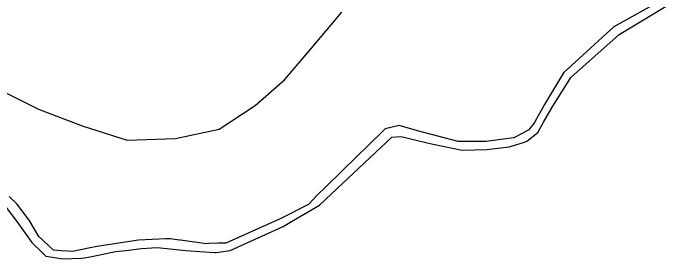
# Model space of a CAD drawing. Header units: metres. Extents: x 3 to 1027712, y 40 to 4430649.
# Drawn here: x 513295.9 to 513746, y 4413397.2 to 4413566.1 of the extents above; entities that cross this region are included whole.
import ezdxf

# ---------------------------------------------------------------- set-up
doc = ezdxf.new("R2010")
doc.units = ezdxf.units.M
doc.header["$MEASUREMENT"] = 0
doc.layers.add('A.ES.SDGC.CP.07003.cadastralparcel — CadastralParcel', color=1, linetype='Continuous')

msp = doc.modelspace()

# ---------------------------------------------------------------- linework, layer by layer
at = {"layer": 'A.ES.SDGC.CP.07003.cadastralparcel — CadastralParcel', "color": 7, "linetype": 'Continuous', "flags": 128}
for points in [[(513743.42, 4413576.09), (513708.77, 4413556.79), (513674.38, 4413525.39), (513672.84, 4413522.81), (513661.2, 4413503.35), (513654.6, 4413491.41), (513653.74, 4413490.28), (513650.97, 4413486.65), (513650.28, 4413485.74), (513649.6, 4413485.38), (513645.28, 4413483.07), (513640.09, 4413480.29), (513632.98, 4413479.38), (513621.04, 4413477.81), (513618.1, 4413477.81), (513601.89, 4413477.81), (513573.81, 4413485.26), (513573.16, 4413485.43), (513561.26, 4413488.86), (513551.77, 4413486.66), (513549.91, 4413484.84), (513522.37, 4413457.88), (513510.41, 4413446.16), (513505.25, 4413441.11), (513502.26, 4413437.97), (513498.97, 4413434.52), (513479.51, 4413424.73), (513442.08, 4413408.11), (513436.83, 4413407.9), (513431.02, 4413407.67), (513428.9, 4413407.59), (513410.97, 4413410.12), (513410.4, 4413410.17), (513403.78, 4413411.09), (513400.97, 4413410.96), (513382.16, 4413410.06), (513359.48, 4413406.66), (513353.68, 4413405.79), (513348.92, 4413404.8), (513336.8, 4413402.29), (513333.81, 4413402.48), (513329.06, 4413402.77), (513323.62, 4413403.11), (513313.73, 4413412.59), (513310.61, 4413417.7), (513306.94, 4413423.71), (513301.24, 4413431.39), (513298.7, 4413434.82), (513293.24, 4413439.97)], [(513289.8, 4413434.46), (513298.6, 4413422.9), (513308.92, 4413408.46), (513309.09, 4413408.29), (513315.84, 4413401.55), (513318.41, 4413398.97), (513323.01, 4413398.27), (513330.1, 4413397.18), (513342.58, 4413397.76), (513344.96, 4413397.87), (513350.13, 4413398.92), (513366.21, 4413402.2), (513373.31, 4413403.07), (513384.09, 4413404.4), (513394.96, 4413405.09), (513414.76, 4413402.89), (513424.31, 4413402.26), (513434.45, 4413401.59), (513435.53, 4413401.52), (513445.03, 4413402.89), (513481.61, 4413419.53), (513487.39, 4413422.91), (513506.51, 4413434.11), (513514.7, 4413441.83), (513556.17, 4413480.88), (513562.77, 4413481.3), (513580.52, 4413476.98), (513584.57, 4413476), (513604.66, 4413472.01), (513621.44, 4413472.42), (513636.84, 4413474.21), (513647.44, 4413477.45), (513648.53, 4413477.79), (513649.02, 4413478.16), (513656.5, 4413483.98), (513660.49, 4413491.27), (513662.98, 4413495.55), (513666.83, 4413502.14), (513677.34, 4413518.84), (513679.21, 4413521.81), (513712.49, 4413551.52), (513745.98, 4413571.67)], [(513282.87, 4413515.25), (513313.41, 4413500.18), (513343.46, 4413488.55), (513374.29, 4413478.81), (513407.47, 4413479.87), (513437.52, 4413486.29), (513462.29, 4413502.53), (513482.49, 4413520.19), (513499.92, 4413540.67), (513521.95, 4413566.84)]]:
    msp.add_lwpolyline(points, dxfattribs=at)

doc.saveas('drawing.dxf')
